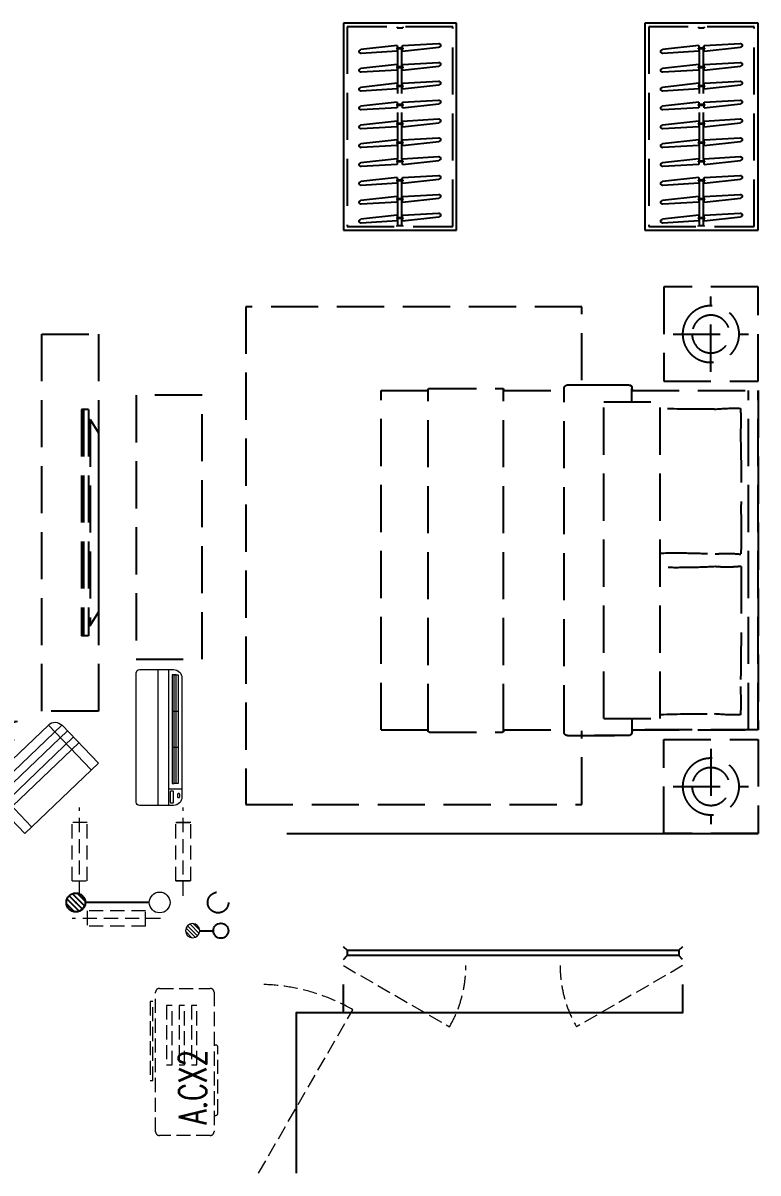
# Model space of a CAD drawing. Extents: x 2803505 to 5851001, y -1372902 to 24339.
# Drawn here: x 3470662 to 3474562, y -737923 to -731823 of the extents above; entities that cross this region are included whole.
import ezdxf

# ---------------------------------------------------------------- set-up
doc = ezdxf.new("R2010")
doc.units = 0
doc.header["$LTSCALE"] = 1000
doc.header["$MEASUREMENT"] = 0
for name, pattern in [('A户型$0$DASH', [0.35, 0.25, -0.1]), ('DASH', [0.35, 0.25, -0.1]), ('HIDDEN', [0.375, 0.25, -0.125])]:
    doc.linetypes.add(name, pattern=pattern)
doc.layers.get('0').update_dxf_attribs({"linetype": 'CONTINUOUS'})
for name, color, linetype in [('!!电气', 1, 'CONTINUOUS'), ('3-栏杆1', 252, 'CONTINUOUS'), ('3.5方案汇报，与郭总、侯月琴确定户型_t8$0$2020.03.04 -1安徽标准化洋房户型(UA）_t8_t8$0$看线', 154, 'CONTINUOUS'), ('5fur', 175, 'CONTINUOUS'), ('LVTRY', 252, 'CONTINUOUS'), ('VPIPE-凝结', 150, 'CONTINUOUS'), ('VPIPE-雨水', 4, 'DASH'), ('看线', 185, 'CONTINUOUS')]:
    doc.layers.add(name, color=color, linetype=linetype)
for name, color, linetype, lineweight in [('EQUIP_地漏', 7, 'CONTINUOUS', 18), ('VPIPE-废水', 31, 'TG_F', 18), ('WINDOW', 146, 'CONTINUOUS', 20), ('平面-空调室内机', 176, 'CONTINUOUS', 9), ('平面-空调预留孔', 252, 'CONTINUOUS', 15)]:
    doc.layers.add(name, color=color, linetype=linetype, lineweight=lineweight)
doc.styles.add('_TCH_DIM', font='SIMPLEX', dxfattribs={"bigfont": 'GBCBIG'})
doc.styles.add('TG_LINETYPE', font='SIMPLEX', dxfattribs={"width": 0.8, "height": 3, "bigfont": 'HZTXT'})
doc.linetypes.add('TG_F', pattern='A,2,-0.3,["F",TG_LINETYPE,S=0.1,R=0,X=-0.23,Y=-0.15],0', length=2.3)

# ---------------------------------------------------------------- blocks, each defined once
blk = doc.blocks.new('dongkong')
at = {"layer": '平面-空调预留孔', "color": 8, "linetype": 'HIDDEN', "ltscale": 0.3}
for p, q in [((-603796, 210899.9), (-603796, 210431.5)), ((-603836, 210821), (-603836, 210510.8)), ((-603836, 210821), (-603756, 210821)), ((-603756, 210821), (-603756, 210510.8))]:
    blk.add_line(p, q, dxfattribs=at)
blk.add_lwpolyline([(-603756, 210510.8), (-603836, 210510.8)], dxfattribs=at)
blk = doc.blocks.new('A$C001338C2')
at = {"color": 8}
for p, q in [((0, 248.6), (0, 22)), ((845, 303.6), (55, 303.6)), ((109.1, 214.8), (109.1, 303.6)), ((900, 22), (900, 248.6)), ((22, 0), (878, 0))]:
    blk.add_line(p, q, dxfattribs=at)
at = {"color": 8, "lineweight": 5}
for p, q in [((864.6, 278.7), (144.5, 278.7)), ((144.5, 278.7), (144.5, 265.8)), ((387, 278.7), (144.5, 278.7)), ((144.5, 278.7), (144.5, 252.9)), ((144.5, 265.8), (864.6, 265.8)), ((144.5, 239.9), (144.5, 252.9)), ((144.5, 252.9), (864.6, 252.9)), ((864.6, 239.9), (144.5, 239.9)), ((387, 239.9), (387, 278.7)), ((622, 239.9), (387, 239.9)), ((864.6, 278.7), (622, 278.7)), ((622, 278.7), (622, 239.9)), ((864.6, 252.9), (864.6, 278.7)), ((864.6, 265.8), (864.6, 239.9)), ((900, 214.8), (0, 214.8)), ((900, 143.2), (0, 143.2))]:
    blk.add_line(p, q, dxfattribs=at)
at = {"color": 8}
for points in [[(89.2, 226.4), (22.2, 226.4, -0.414214), (16.7, 231.9), (16.7, 243.1, -0.414214), (22.2, 248.6), (89.2, 248.6, -0.414214), (94.7, 243.1), (94.7, 231.9, -0.414214)], [(73.1, 275), (56.8, 275, -0.414214), (51.3, 280.5), (51.3, 283.4, -0.414214), (56.8, 288.9), (73.1, 288.9, -0.414214), (78.6, 283.4), (78.6, 280.5, -0.414214)]]:
    blk.add_lwpolyline(points, format="xyb", close=True, dxfattribs=at)
for centre, radius, start, end in [((55, 248.6), 55, 90, 180), ((845, 248.6), 55, 360, 90), ((22, 22), 22, 180, 270), ((878, 22), 22, 270, 360)]:
    blk.add_arc(centre, radius, start, end, dxfattribs=at)
blk = doc.blocks.new('$lvtry$00000171')
for p, q in [((-74.2, 10.6), (-10.6, 74.2)), ((-69.8, -27.4), (27.4, 69.8)), ((-53, -53), (53, 53)), ((-27.4, -69.8), (69.8, 27.4)), ((10.6, -74.2), (74.2, -10.6))]:
    blk.add_line(p, q)
blk.add_circle((0, 0), 75)
blk.add_point((0, 0))
blk = doc.blocks.new('$TwtSys$00000141')
at = {"color": 252}
for p, q in [((-47.1, 3.8), (-5, 45.9)), ((-47.1, 3.8), (-5, 45.9)), ((-43.6, -17.5), (17.5, 43.6)), ((-43.6, -17.5), (17.5, 43.6)), ((-33.2, -33.2), (33.2, 33.2)), ((-33.2, -33.2), (33.2, 33.2)), ((-16.2, -43.5), (43.8, 16.4)), ((-16.2, -43.5), (43.8, 16.4)), ((5.7, -46.1), (46.1, -5.7)), ((5.7, -46.1), (46.1, -5.7))]:
    blk.add_line(p, q, dxfattribs=at)
blk.add_circle((0, 0), 47, dxfattribs=at)
blk.add_circle((0, 0), 47, dxfattribs=at)
blk = doc.blocks.new('fergve')
at = {"layer": '平面-空调预留孔', "color": 8, "linetype": 'DASH', "ltscale": 0.3}
for p, q in [((119062.7, 54987.6), (119062.7, 54977.6)), ((119072.7, 54967.6), (119425.6, 54967.6)), ((119435.6, 54977.6), (119435.6, 54987.6))]:
    blk.add_line(p, q, dxfattribs=at)
blk.add_lwpolyline([(119715.9, 54987.6), (118975.9, 54987.6, -0.414214), (118955.9, 55007.6), (118955.9, 55277.6, -0.414214), (118975.9, 55297.6), (119715.9, 55297.6, -0.414214), (119735.9, 55277.6), (119735.9, 55007.6, -0.414214)], format="xyb", close=True, dxfattribs=at)
for points in [[(119666.7, 55326.8), (119246.8, 55326.8), (119246.8, 55311.6), (119666.7, 55311.6)], [(119645.5, 55239.2), (119330, 55239.2), (119330, 55210.2), (119645.5, 55210.2)], [(119645.5, 55173.4), (119330, 55173.4), (119330, 55144.4), (119645.5, 55144.4)], [(119645.5, 55107.6), (119330, 55107.6), (119330, 55078.6), (119645.5, 55078.6)]]:
    blk.add_lwpolyline(points, close=True, dxfattribs=at)
for centre, start, end in [((119072.7, 54977.6), 180, 270), ((119425.6, 54977.6), 270, 0)]:
    blk.add_arc(centre, 10, start, end, dxfattribs=at)
at = {"layer": '平面-空调预留孔', "color": 8, "linetype": 'DASH', "ltscale": 0.3, "style": '_TCH_DIM', "width": 0.705882}
blk.add_text('A.CX2', height=146.88, dxfattribs=at).set_placement((119015.3, 55027.3))
blk = doc.blocks.new('dasdasf1sa2f31as32f')
at = {"color": 8}
for p, q in [((-116, 585.6), (43.3, 640.5)), ((82.7, 476.6), (43.3, 640.5)), ((-22.8, 585.5), (-116, 585.6)), ((-22.8, 585.5), (-73.4, 493.2)), ((32.4, 555.1), (-18.1, 462.9)), ((82.7, 476.6), (32.4, 555.1)), ((-473.5, 259.7), (-339.5, 504)), ((-269.8, 524.3), (-427.7, 236.5)), ((134.6, 245.5), (-338.8, 505.1)), ((-269.8, 524.3), (113.7, 314)), ((-31.3, 504.4), (-73.4, 493.2)), ((-18.1, 462.9), (-31.3, 504.4)), ((92.6, 168.8), (-380.9, 428.5)), ((114.7, 208.4), (-359.1, 468.2)), ((72.3, 131.9), (-401.1, 391.6)), ((113.7, 314), (-44.2, 26.2)), ((0, 0), (-473.5, 259.7)), ((134, 244.4), (0, 0))]:
    blk.add_line(p, q, dxfattribs=at)
for centre, start, end in [((-294.5, 479.4), 61.25933, 151.25933), ((89, 269), 331.25933, 61.25933)]:
    blk.add_arc(centre, 51.3, start, end, dxfattribs=at)
blk = doc.blocks.new('GDGDRGDGDRGDR')
at = {"layer": '平面-空调室内机', "ltscale": 0.3, "xscale": -1}
for p, rotation in [((1070712.6, 653502.9), 180), ((256445.9, 1046278.1), 270)]:
    blk.add_blockref('dongkong', p, dxfattribs=dict(at, rotation=rotation))
at = {"layer": '平面-空调预留孔', "xscale": -1, "rotation": 15.00000000331026}
blk.add_blockref('dasdasf1sa2f31as32f', (466626.3, 442932.1), dxfattribs=at)
at = {"layer": '平面-空调预留孔', "rotation": 90}
blk.add_blockref('fergve', (522617.7, 322375.3), dxfattribs=at)
blk = doc.blocks.new('FGDGDGRDGRRD')
at = {"color": 252}
for p, q in [((419434.8, 366658.6), (419434.8, 367758.3)), ((419434.8, 367758.3), (420034.8, 367758.3)), ((419434.8, 366658.6), (419434.8, 367758.3)), ((419434.8, 367758.3), (420034.8, 367758.3)), ((420034.8, 367758.3), (420034.8, 366658.6)), ((420034.8, 367758.3), (420034.8, 366658.6)), ((421034.8, 366658.6), (421034.8, 367758.3)), ((421034.8, 367758.3), (421634.8, 367758.3)), ((421034.8, 366658.6), (421034.8, 367758.3)), ((421034.8, 367758.3), (421634.8, 367758.3)), ((421634.8, 367758.3), (421634.8, 366658.6)), ((421634.8, 367758.3), (421634.8, 366658.6)), ((420034.8, 366658.6), (419434.8, 366658.6)), ((420034.8, 366658.6), (419434.8, 366658.6)), ((420034.8, 366658.6), (420034.8, 366658.6)), ((420034.8, 366658.6), (420034.8, 366658.6)), ((421634.8, 366658.6), (421034.8, 366658.6)), ((421634.8, 366658.6), (421034.8, 366658.6)), ((421634.8, 366658.6), (421634.8, 366658.6)), ((421634.8, 366658.6), (421634.8, 366658.6))]:
    blk.add_line(p, q, dxfattribs=at)
at = {"layer": '5fur', "color": 252, "linetype": 'A户型$0$DASH'}
for p, q in [((419434.8, 366658.6), (419434.8, 367758.3)), ((419434.8, 367758.3), (420034.8, 367758.3)), ((419434.8, 366658.6), (419434.8, 367758.3)), ((419434.8, 367758.3), (420034.8, 367758.3)), ((419454.8, 366678.6), (419454.8, 367738.3)), ((419454.8, 367738.3), (420014.8, 367738.3)), ((419454.8, 366678.6), (419454.8, 367738.3)), ((419454.8, 367738.3), (420014.8, 367738.3)), ((419719.6, 367738.3), (419719.6, 367733.3)), ((419719.6, 367738.3), (419719.6, 367733.3)), ((419750.1, 367733.3), (419719.6, 367733.3)), ((419750.1, 367733.3), (419719.6, 367733.3)), ((419724.6, 366683.6), (419724.6, 367733.3)), ((419724.6, 366683.6), (419724.6, 367733.3)), ((419745.1, 366683.6), (419745.1, 367733.3)), ((419745.1, 366683.6), (419745.1, 367733.3)), ((419750.1, 367738.3), (419750.1, 367733.3)), ((419750.1, 367738.3), (419750.1, 367733.3)), ((420014.8, 367738.3), (420014.8, 366678.6)), ((420014.8, 367738.3), (420014.8, 366678.6)), ((420034.8, 367758.3), (420034.8, 366658.6)), ((420034.8, 367758.3), (420034.8, 366658.6)), ((421034.8, 366658.6), (421034.8, 367758.3)), ((421034.8, 367758.3), (421634.8, 367758.3)), ((421034.8, 366658.6), (421034.8, 367758.3)), ((421034.8, 367758.3), (421634.8, 367758.3)), ((421054.8, 366678.6), (421054.8, 367738.3)), ((421054.8, 367738.3), (421614.8, 367738.3)), ((421054.8, 366678.6), (421054.8, 367738.3)), ((421054.8, 367738.3), (421614.8, 367738.3)), ((421319.6, 367738.3), (421319.6, 367733.3)), ((421319.6, 367738.3), (421319.6, 367733.3)), ((421350.1, 367733.3), (421319.6, 367733.3)), ((421350.1, 367733.3), (421319.6, 367733.3)), ((421324.6, 366683.6), (421324.6, 367733.3)), ((421324.6, 366683.6), (421324.6, 367733.3)), ((421345.1, 366683.6), (421345.1, 367733.3)), ((421345.1, 366683.6), (421345.1, 367733.3)), ((421350.1, 367738.3), (421350.1, 367733.3)), ((421350.1, 367738.3), (421350.1, 367733.3)), ((421614.8, 367738.3), (421614.8, 366678.6)), ((421614.8, 367738.3), (421614.8, 366678.6)), ((421634.8, 367758.3), (421634.8, 366658.6)), ((421634.8, 367758.3), (421634.8, 366658.6)), ((419720.5, 367638.3), (419529.4, 367649.5)), ((419720.5, 367638.3), (419529.4, 367649.5)), ((421320.5, 367638.3), (421129.4, 367649.5)), ((421320.5, 367638.3), (421129.4, 367649.5)), ((419720.5, 367608.3), (419527.8, 367629.6)), ((419720.5, 367608.3), (419527.8, 367629.6)), ((419717.5, 367621.3), (419717.5, 367625.3)), ((419717.5, 367625.3), (419752.1, 367625.3)), ((419717.5, 367621.3), (419717.5, 367625.3)), ((419717.5, 367625.3), (419752.1, 367625.3)), ((419717.5, 367621.3), (419752.1, 367621.3)), ((419717.5, 367621.3), (419752.1, 367621.3)), ((419720.5, 367625.3), (419720.5, 367638.3)), ((419720.5, 367625.3), (419720.5, 367638.3)), ((419720.5, 367608.3), (419720.5, 367621.3)), ((419720.5, 367608.3), (419720.5, 367621.3)), ((419749.1, 367638.3), (419749.1, 367625.3)), ((419749.1, 367638.3), (419941.8, 367617)), ((419749.1, 367638.3), (419749.1, 367625.3)), ((419749.1, 367638.3), (419941.8, 367617)), ((419749.1, 367621.3), (419749.1, 367608.3)), ((419749.1, 367621.3), (419749.1, 367608.3)), ((419749.1, 367608.3), (419940.3, 367597.1)), ((419749.1, 367608.3), (419940.3, 367597.1)), ((419752.1, 367625.3), (419752.1, 367621.3)), ((419752.1, 367625.3), (419752.1, 367621.3)), ((421320.5, 367608.3), (421127.8, 367629.6)), ((421320.5, 367608.3), (421127.8, 367629.6)), ((421317.5, 367621.3), (421317.5, 367625.3)), ((421317.5, 367625.3), (421352.1, 367625.3)), ((421317.5, 367621.3), (421317.5, 367625.3)), ((421317.5, 367625.3), (421352.1, 367625.3)), ((421317.5, 367621.3), (421352.1, 367621.3)), ((421317.5, 367621.3), (421352.1, 367621.3)), ((421320.5, 367625.3), (421320.5, 367638.3)), ((421320.5, 367625.3), (421320.5, 367638.3)), ((421320.5, 367608.3), (421320.5, 367621.3)), ((421320.5, 367608.3), (421320.5, 367621.3)), ((421349.1, 367638.3), (421349.1, 367625.3)), ((421349.1, 367638.3), (421541.8, 367617)), ((421349.1, 367638.3), (421349.1, 367625.3)), ((421349.1, 367638.3), (421541.8, 367617)), ((421349.1, 367621.3), (421349.1, 367608.3)), ((421349.1, 367621.3), (421349.1, 367608.3)), ((421349.1, 367608.3), (421540.3, 367597.1)), ((421349.1, 367608.3), (421540.3, 367597.1)), ((421352.1, 367625.3), (421352.1, 367621.3)), ((421352.1, 367625.3), (421352.1, 367621.3)), ((419720.5, 367508.3), (419527.8, 367529.6)), ((419720.5, 367508.3), (419527.8, 367529.6)), ((419720.5, 367538.3), (419529.4, 367549.5)), ((419720.5, 367538.3), (419529.4, 367549.5)), ((419717.5, 367521.3), (419717.5, 367525.3)), ((419717.5, 367525.3), (419752.1, 367525.3)), ((419717.5, 367521.3), (419717.5, 367525.3)), ((419717.5, 367525.3), (419752.1, 367525.3)), ((419720.5, 367525.3), (419720.5, 367538.3)), ((419720.5, 367525.3), (419720.5, 367538.3)), ((419749.1, 367538.3), (419749.1, 367525.3)), ((419749.1, 367538.3), (419941.8, 367517)), ((419749.1, 367538.3), (419749.1, 367525.3)), ((419749.1, 367538.3), (419941.8, 367517)), ((419752.1, 367525.3), (419752.1, 367521.3)), ((419752.1, 367525.3), (419752.1, 367521.3)), ((421320.5, 367508.3), (421127.8, 367529.6)), ((421320.5, 367508.3), (421127.8, 367529.6)), ((421320.5, 367538.3), (421129.4, 367549.5)), ((421320.5, 367538.3), (421129.4, 367549.5)), ((421317.5, 367521.3), (421317.5, 367525.3)), ((421317.5, 367525.3), (421352.1, 367525.3)), ((421317.5, 367521.3), (421317.5, 367525.3)), ((421317.5, 367525.3), (421352.1, 367525.3)), ((421320.5, 367525.3), (421320.5, 367538.3)), ((421320.5, 367525.3), (421320.5, 367538.3)), ((421349.1, 367538.3), (421349.1, 367525.3)), ((421349.1, 367538.3), (421541.8, 367517)), ((421349.1, 367538.3), (421349.1, 367525.3)), ((421349.1, 367538.3), (421541.8, 367517)), ((421352.1, 367525.3), (421352.1, 367521.3)), ((421352.1, 367525.3), (421352.1, 367521.3)), ((419717.5, 367521.3), (419752.1, 367521.3)), ((419717.5, 367521.3), (419752.1, 367521.3)), ((419720.5, 367508.3), (419720.5, 367521.3)), ((419720.5, 367508.3), (419720.5, 367521.3)), ((419749.1, 367521.3), (419749.1, 367508.3)), ((419749.1, 367521.3), (419749.1, 367508.3)), ((419749.1, 367508.3), (419940.3, 367497.1)), ((419749.1, 367508.3), (419940.3, 367497.1)), ((421317.5, 367521.3), (421352.1, 367521.3)), ((421317.5, 367521.3), (421352.1, 367521.3)), ((421320.5, 367508.3), (421320.5, 367521.3)), ((421320.5, 367508.3), (421320.5, 367521.3)), ((421349.1, 367521.3), (421349.1, 367508.3)), ((421349.1, 367521.3), (421349.1, 367508.3)), ((421349.1, 367508.3), (421540.3, 367497.1)), ((421349.1, 367508.3), (421540.3, 367497.1)), ((419720.5, 367408.3), (419527.8, 367429.6)), ((419720.5, 367408.3), (419527.8, 367429.6)), ((419720.5, 367438.3), (419529.4, 367449.5)), ((419720.5, 367438.3), (419529.4, 367449.5)), ((419717.5, 367421.3), (419717.5, 367425.3)), ((419717.5, 367425.3), (419752.1, 367425.3)), ((419717.5, 367421.3), (419717.5, 367425.3)), ((419717.5, 367425.3), (419752.1, 367425.3)), ((419717.5, 367421.3), (419752.1, 367421.3)), ((419717.5, 367421.3), (419752.1, 367421.3)), ((419720.5, 367425.3), (419720.5, 367438.3)), ((419720.5, 367425.3), (419720.5, 367438.3)), ((419720.5, 367408.3), (419720.5, 367421.3)), ((419720.5, 367408.3), (419720.5, 367421.3)), ((419749.1, 367438.3), (419749.1, 367425.3)), ((419749.1, 367438.3), (419941.8, 367417)), ((419749.1, 367438.3), (419749.1, 367425.3)), ((419749.1, 367438.3), (419941.8, 367417)), ((419749.1, 367421.3), (419749.1, 367408.3)), ((419749.1, 367421.3), (419749.1, 367408.3)), ((419749.1, 367408.3), (419940.3, 367397.1)), ((419749.1, 367408.3), (419940.3, 367397.1)), ((419752.1, 367425.3), (419752.1, 367421.3)), ((419752.1, 367425.3), (419752.1, 367421.3)), ((421320.5, 367408.3), (421127.8, 367429.6)), ((421320.5, 367408.3), (421127.8, 367429.6)), ((421320.5, 367438.3), (421129.4, 367449.5)), ((421320.5, 367438.3), (421129.4, 367449.5)), ((421317.5, 367421.3), (421317.5, 367425.3)), ((421317.5, 367425.3), (421352.1, 367425.3)), ((421317.5, 367421.3), (421317.5, 367425.3)), ((421317.5, 367425.3), (421352.1, 367425.3)), ((421317.5, 367421.3), (421352.1, 367421.3)), ((421317.5, 367421.3), (421352.1, 367421.3)), ((421320.5, 367425.3), (421320.5, 367438.3)), ((421320.5, 367425.3), (421320.5, 367438.3)), ((421320.5, 367408.3), (421320.5, 367421.3)), ((421320.5, 367408.3), (421320.5, 367421.3)), ((421349.1, 367438.3), (421349.1, 367425.3)), ((421349.1, 367438.3), (421541.8, 367417)), ((421349.1, 367438.3), (421349.1, 367425.3)), ((421349.1, 367438.3), (421541.8, 367417)), ((421349.1, 367421.3), (421349.1, 367408.3)), ((421349.1, 367421.3), (421349.1, 367408.3)), ((421349.1, 367408.3), (421540.3, 367397.1)), ((421349.1, 367408.3), (421540.3, 367397.1)), ((421352.1, 367425.3), (421352.1, 367421.3)), ((421352.1, 367425.3), (421352.1, 367421.3)), ((419720.5, 367338.3), (419529.4, 367349.5)), ((419720.5, 367338.3), (419529.4, 367349.5)), ((421320.5, 367338.3), (421129.4, 367349.5)), ((421320.5, 367338.3), (421129.4, 367349.5)), ((419720.5, 367308.3), (419527.8, 367329.6)), ((419720.5, 367308.3), (419527.8, 367329.6)), ((419717.5, 367321.3), (419717.5, 367325.3)), ((419717.5, 367325.3), (419752.1, 367325.3)), ((419717.5, 367321.3), (419717.5, 367325.3)), ((419717.5, 367325.3), (419752.1, 367325.3)), ((419717.5, 367321.3), (419752.1, 367321.3)), ((419717.5, 367321.3), (419752.1, 367321.3)), ((419720.5, 367325.3), (419720.5, 367338.3)), ((419720.5, 367325.3), (419720.5, 367338.3)), ((419720.5, 367308.3), (419720.5, 367321.3)), ((419720.5, 367308.3), (419720.5, 367321.3)), ((419749.1, 367338.3), (419749.1, 367325.3)), ((419749.1, 367338.3), (419941.8, 367317)), ((419749.1, 367338.3), (419749.1, 367325.3)), ((419749.1, 367338.3), (419941.8, 367317)), ((419749.1, 367321.3), (419749.1, 367308.3)), ((419749.1, 367321.3), (419749.1, 367308.3)), ((419749.1, 367308.3), (419940.3, 367297.1)), ((419749.1, 367308.3), (419940.3, 367297.1)), ((419752.1, 367325.3), (419752.1, 367321.3)), ((419752.1, 367325.3), (419752.1, 367321.3)), ((421320.5, 367308.3), (421127.8, 367329.6)), ((421320.5, 367308.3), (421127.8, 367329.6)), ((421317.5, 367321.3), (421317.5, 367325.3)), ((421317.5, 367325.3), (421352.1, 367325.3)), ((421317.5, 367321.3), (421317.5, 367325.3)), ((421317.5, 367325.3), (421352.1, 367325.3)), ((421317.5, 367321.3), (421352.1, 367321.3)), ((421317.5, 367321.3), (421352.1, 367321.3)), ((421320.5, 367325.3), (421320.5, 367338.3)), ((421320.5, 367325.3), (421320.5, 367338.3)), ((421320.5, 367308.3), (421320.5, 367321.3)), ((421320.5, 367308.3), (421320.5, 367321.3)), ((421349.1, 367338.3), (421349.1, 367325.3)), ((421349.1, 367338.3), (421541.8, 367317)), ((421349.1, 367338.3), (421349.1, 367325.3)), ((421349.1, 367338.3), (421541.8, 367317)), ((421349.1, 367321.3), (421349.1, 367308.3)), ((421349.1, 367321.3), (421349.1, 367308.3)), ((421349.1, 367308.3), (421540.3, 367297.1)), ((421349.1, 367308.3), (421540.3, 367297.1)), ((421352.1, 367325.3), (421352.1, 367321.3)), ((421352.1, 367325.3), (421352.1, 367321.3)), ((419720.5, 367208.3), (419527.8, 367229.6)), ((419720.5, 367208.3), (419527.8, 367229.6)), ((419720.5, 367238.3), (419529.4, 367249.5)), ((419720.5, 367238.3), (419529.4, 367249.5)), ((419717.5, 367221.3), (419717.5, 367225.3)), ((419717.5, 367225.3), (419752.1, 367225.3)), ((419717.5, 367221.3), (419717.5, 367225.3)), ((419717.5, 367225.3), (419752.1, 367225.3)), ((419717.5, 367221.3), (419752.1, 367221.3)), ((419717.5, 367221.3), (419752.1, 367221.3)), ((419720.5, 367225.3), (419720.5, 367238.3)), ((419720.5, 367225.3), (419720.5, 367238.3)), ((419720.5, 367208.3), (419720.5, 367221.3)), ((419720.5, 367208.3), (419720.5, 367221.3)), ((419749.1, 367238.3), (419749.1, 367225.3)), ((419749.1, 367238.3), (419941.8, 367217)), ((419749.1, 367238.3), (419749.1, 367225.3)), ((419749.1, 367238.3), (419941.8, 367217)), ((419749.1, 367221.3), (419749.1, 367208.3)), ((419749.1, 367221.3), (419749.1, 367208.3)), ((419752.1, 367225.3), (419752.1, 367221.3)), ((419752.1, 367225.3), (419752.1, 367221.3)), ((421320.5, 367208.3), (421127.8, 367229.6)), ((421320.5, 367208.3), (421127.8, 367229.6)), ((421320.5, 367238.3), (421129.4, 367249.5)), ((421320.5, 367238.3), (421129.4, 367249.5)), ((421317.5, 367221.3), (421317.5, 367225.3)), ((421317.5, 367225.3), (421352.1, 367225.3)), ((421317.5, 367221.3), (421317.5, 367225.3)), ((421317.5, 367225.3), (421352.1, 367225.3)), ((421317.5, 367221.3), (421352.1, 367221.3)), ((421317.5, 367221.3), (421352.1, 367221.3)), ((421320.5, 367225.3), (421320.5, 367238.3)), ((421320.5, 367225.3), (421320.5, 367238.3)), ((421320.5, 367208.3), (421320.5, 367221.3)), ((421320.5, 367208.3), (421320.5, 367221.3)), ((421349.1, 367238.3), (421349.1, 367225.3)), ((421349.1, 367238.3), (421541.8, 367217)), ((421349.1, 367238.3), (421349.1, 367225.3)), ((421349.1, 367238.3), (421541.8, 367217)), ((421349.1, 367221.3), (421349.1, 367208.3)), ((421349.1, 367221.3), (421349.1, 367208.3)), ((421352.1, 367225.3), (421352.1, 367221.3)), ((421352.1, 367225.3), (421352.1, 367221.3)), ((419749.1, 367208.3), (419940.3, 367197.1)), ((419749.1, 367208.3), (419940.3, 367197.1)), ((421349.1, 367208.3), (421540.3, 367197.1)), ((421349.1, 367208.3), (421540.3, 367197.1)), ((419720.5, 367108.3), (419527.8, 367129.6)), ((419720.5, 367108.3), (419527.8, 367129.6)), ((419720.5, 367138.3), (419529.4, 367149.5)), ((419720.5, 367138.3), (419529.4, 367149.5)), ((419717.5, 367121.3), (419717.5, 367125.3)), ((419717.5, 367125.3), (419752.1, 367125.3)), ((419717.5, 367121.3), (419717.5, 367125.3)), ((419717.5, 367125.3), (419752.1, 367125.3)), ((419717.5, 367121.3), (419752.1, 367121.3)), ((419717.5, 367121.3), (419752.1, 367121.3)), ((419720.5, 367125.3), (419720.5, 367138.3)), ((419720.5, 367125.3), (419720.5, 367138.3)), ((419720.5, 367108.3), (419720.5, 367121.3)), ((419720.5, 367108.3), (419720.5, 367121.3)), ((419749.1, 367138.3), (419749.1, 367125.3)), ((419749.1, 367138.3), (419941.8, 367117)), ((419749.1, 367138.3), (419749.1, 367125.3)), ((419749.1, 367138.3), (419941.8, 367117)), ((419749.1, 367121.3), (419749.1, 367108.3)), ((419749.1, 367121.3), (419749.1, 367108.3)), ((419749.1, 367108.3), (419940.3, 367097.1)), ((419749.1, 367108.3), (419940.3, 367097.1)), ((419752.1, 367125.3), (419752.1, 367121.3)), ((419752.1, 367125.3), (419752.1, 367121.3)), ((421320.5, 367108.3), (421127.8, 367129.6)), ((421320.5, 367108.3), (421127.8, 367129.6)), ((421320.5, 367138.3), (421129.4, 367149.5)), ((421320.5, 367138.3), (421129.4, 367149.5)), ((421317.5, 367121.3), (421317.5, 367125.3)), ((421317.5, 367125.3), (421352.1, 367125.3)), ((421317.5, 367121.3), (421317.5, 367125.3)), ((421317.5, 367125.3), (421352.1, 367125.3)), ((421317.5, 367121.3), (421352.1, 367121.3)), ((421317.5, 367121.3), (421352.1, 367121.3)), ((421320.5, 367125.3), (421320.5, 367138.3)), ((421320.5, 367125.3), (421320.5, 367138.3)), ((421320.5, 367108.3), (421320.5, 367121.3)), ((421320.5, 367108.3), (421320.5, 367121.3)), ((421349.1, 367138.3), (421349.1, 367125.3)), ((421349.1, 367138.3), (421541.8, 367117)), ((421349.1, 367138.3), (421349.1, 367125.3)), ((421349.1, 367138.3), (421541.8, 367117)), ((421349.1, 367121.3), (421349.1, 367108.3)), ((421349.1, 367121.3), (421349.1, 367108.3)), ((421349.1, 367108.3), (421540.3, 367097.1)), ((421349.1, 367108.3), (421540.3, 367097.1)), ((421352.1, 367125.3), (421352.1, 367121.3)), ((421352.1, 367125.3), (421352.1, 367121.3)), ((419720.5, 367038.3), (419529.4, 367049.5)), ((419720.5, 367038.3), (419529.4, 367049.5)), ((419720.5, 367025.3), (419720.5, 367038.3)), ((419720.5, 367025.3), (419720.5, 367038.3)), ((419749.1, 367038.3), (419749.1, 367025.3)), ((419749.1, 367038.3), (419941.8, 367017)), ((419749.1, 367038.3), (419749.1, 367025.3)), ((419749.1, 367038.3), (419941.8, 367017)), ((421320.5, 367038.3), (421129.4, 367049.5)), ((421320.5, 367038.3), (421129.4, 367049.5)), ((421320.5, 367025.3), (421320.5, 367038.3)), ((421320.5, 367025.3), (421320.5, 367038.3)), ((421349.1, 367038.3), (421349.1, 367025.3)), ((421349.1, 367038.3), (421541.8, 367017)), ((421349.1, 367038.3), (421349.1, 367025.3)), ((421349.1, 367038.3), (421541.8, 367017)), ((419720.5, 367008.3), (419527.8, 367029.6)), ((419720.5, 367008.3), (419527.8, 367029.6)), ((419717.5, 367021.3), (419717.5, 367025.3)), ((419717.5, 367025.3), (419752.1, 367025.3)), ((419717.5, 367021.3), (419717.5, 367025.3)), ((419717.5, 367025.3), (419752.1, 367025.3)), ((419717.5, 367021.3), (419752.1, 367021.3)), ((419717.5, 367021.3), (419752.1, 367021.3)), ((419720.5, 367008.3), (419720.5, 367021.3)), ((419720.5, 367008.3), (419720.5, 367021.3)), ((419749.1, 367021.3), (419749.1, 367008.3)), ((419749.1, 367021.3), (419749.1, 367008.3)), ((419749.1, 367008.3), (419940.3, 366997.1)), ((419749.1, 367008.3), (419940.3, 366997.1)), ((419752.1, 367025.3), (419752.1, 367021.3)), ((419752.1, 367025.3), (419752.1, 367021.3)), ((421320.5, 367008.3), (421127.8, 367029.6)), ((421320.5, 367008.3), (421127.8, 367029.6)), ((421317.5, 367021.3), (421317.5, 367025.3)), ((421317.5, 367025.3), (421352.1, 367025.3)), ((421317.5, 367021.3), (421317.5, 367025.3)), ((421317.5, 367025.3), (421352.1, 367025.3)), ((421317.5, 367021.3), (421352.1, 367021.3)), ((421317.5, 367021.3), (421352.1, 367021.3)), ((421320.5, 367008.3), (421320.5, 367021.3)), ((421320.5, 367008.3), (421320.5, 367021.3)), ((421349.1, 367021.3), (421349.1, 367008.3)), ((421349.1, 367021.3), (421349.1, 367008.3)), ((421349.1, 367008.3), (421540.3, 366997.1)), ((421349.1, 367008.3), (421540.3, 366997.1)), ((421352.1, 367025.3), (421352.1, 367021.3)), ((421352.1, 367025.3), (421352.1, 367021.3)), ((419720.5, 366908.3), (419527.8, 366929.6)), ((419720.5, 366908.3), (419527.8, 366929.6)), ((419720.5, 366938.3), (419529.4, 366949.5)), ((419720.5, 366938.3), (419529.4, 366949.5)), ((419717.5, 366921.3), (419717.5, 366925.3)), ((419717.5, 366925.3), (419752.1, 366925.3)), ((419717.5, 366921.3), (419717.5, 366925.3)), ((419717.5, 366925.3), (419752.1, 366925.3)), ((419717.5, 366921.3), (419752.1, 366921.3)), ((419717.5, 366921.3), (419752.1, 366921.3)), ((419720.5, 366925.3), (419720.5, 366938.3)), ((419720.5, 366925.3), (419720.5, 366938.3)), ((419720.5, 366908.3), (419720.5, 366921.3)), ((419720.5, 366908.3), (419720.5, 366921.3)), ((419749.1, 366938.3), (419749.1, 366925.3)), ((419749.1, 366938.3), (419941.8, 366917)), ((419749.1, 366938.3), (419749.1, 366925.3)), ((419749.1, 366938.3), (419941.8, 366917)), ((419749.1, 366921.3), (419749.1, 366908.3)), ((419749.1, 366921.3), (419749.1, 366908.3)), ((419752.1, 366925.3), (419752.1, 366921.3)), ((419752.1, 366925.3), (419752.1, 366921.3)), ((421320.5, 366908.3), (421127.8, 366929.6)), ((421320.5, 366908.3), (421127.8, 366929.6)), ((421320.5, 366938.3), (421129.4, 366949.5)), ((421320.5, 366938.3), (421129.4, 366949.5)), ((421317.5, 366921.3), (421317.5, 366925.3)), ((421317.5, 366925.3), (421352.1, 366925.3)), ((421317.5, 366921.3), (421317.5, 366925.3)), ((421317.5, 366925.3), (421352.1, 366925.3)), ((421317.5, 366921.3), (421352.1, 366921.3)), ((421317.5, 366921.3), (421352.1, 366921.3)), ((421320.5, 366925.3), (421320.5, 366938.3)), ((421320.5, 366925.3), (421320.5, 366938.3)), ((421320.5, 366908.3), (421320.5, 366921.3)), ((421320.5, 366908.3), (421320.5, 366921.3)), ((421349.1, 366938.3), (421349.1, 366925.3)), ((421349.1, 366938.3), (421541.8, 366917)), ((421349.1, 366938.3), (421349.1, 366925.3)), ((421349.1, 366938.3), (421541.8, 366917)), ((421349.1, 366921.3), (421349.1, 366908.3)), ((421349.1, 366921.3), (421349.1, 366908.3)), ((421352.1, 366925.3), (421352.1, 366921.3)), ((421352.1, 366925.3), (421352.1, 366921.3)), ((419749.1, 366908.3), (419940.3, 366897.1)), ((419749.1, 366908.3), (419940.3, 366897.1)), ((421349.1, 366908.3), (421540.3, 366897.1)), ((421349.1, 366908.3), (421540.3, 366897.1)), ((419720.5, 366808.3), (419527.8, 366829.6)), ((419720.5, 366808.3), (419527.8, 366829.6)), ((419720.5, 366838.3), (419529.4, 366849.5)), ((419720.5, 366838.3), (419529.4, 366849.5)), ((419717.5, 366821.3), (419717.5, 366825.3)), ((419717.5, 366825.3), (419752.1, 366825.3)), ((419717.5, 366821.3), (419717.5, 366825.3)), ((419717.5, 366825.3), (419752.1, 366825.3)), ((419717.5, 366821.3), (419752.1, 366821.3)), ((419717.5, 366821.3), (419752.1, 366821.3)), ((419720.5, 366825.3), (419720.5, 366838.3)), ((419720.5, 366825.3), (419720.5, 366838.3)), ((419720.5, 366808.3), (419720.5, 366821.3)), ((419720.5, 366808.3), (419720.5, 366821.3)), ((419749.1, 366838.3), (419749.1, 366825.3)), ((419749.1, 366838.3), (419941.8, 366817)), ((419749.1, 366838.3), (419749.1, 366825.3)), ((419749.1, 366838.3), (419941.8, 366817)), ((419749.1, 366821.3), (419749.1, 366808.3)), ((419749.1, 366821.3), (419749.1, 366808.3)), ((419749.1, 366808.3), (419940.3, 366797.1)), ((419749.1, 366808.3), (419940.3, 366797.1)), ((419752.1, 366825.3), (419752.1, 366821.3)), ((419752.1, 366825.3), (419752.1, 366821.3)), ((421320.5, 366808.3), (421127.8, 366829.6)), ((421320.5, 366808.3), (421127.8, 366829.6)), ((421320.5, 366838.3), (421129.4, 366849.5)), ((421320.5, 366838.3), (421129.4, 366849.5)), ((421317.5, 366821.3), (421317.5, 366825.3)), ((421317.5, 366825.3), (421352.1, 366825.3)), ((421317.5, 366821.3), (421317.5, 366825.3)), ((421317.5, 366825.3), (421352.1, 366825.3)), ((421317.5, 366821.3), (421352.1, 366821.3)), ((421317.5, 366821.3), (421352.1, 366821.3)), ((421320.5, 366825.3), (421320.5, 366838.3)), ((421320.5, 366825.3), (421320.5, 366838.3)), ((421320.5, 366808.3), (421320.5, 366821.3)), ((421320.5, 366808.3), (421320.5, 366821.3)), ((421349.1, 366838.3), (421349.1, 366825.3)), ((421349.1, 366838.3), (421541.8, 366817)), ((421349.1, 366838.3), (421349.1, 366825.3)), ((421349.1, 366838.3), (421541.8, 366817)), ((421349.1, 366821.3), (421349.1, 366808.3)), ((421349.1, 366821.3), (421349.1, 366808.3)), ((421349.1, 366808.3), (421540.3, 366797.1)), ((421349.1, 366808.3), (421540.3, 366797.1)), ((421352.1, 366825.3), (421352.1, 366821.3)), ((421352.1, 366825.3), (421352.1, 366821.3)), ((419720.5, 366738.3), (419529.4, 366749.5)), ((419720.5, 366738.3), (419529.4, 366749.5)), ((419720.5, 366725.3), (419720.5, 366738.3)), ((419720.5, 366725.3), (419720.5, 366738.3)), ((419749.1, 366738.3), (419749.1, 366725.3)), ((419749.1, 366738.3), (419941.8, 366717)), ((419749.1, 366738.3), (419749.1, 366725.3)), ((419749.1, 366738.3), (419941.8, 366717)), ((421320.5, 366738.3), (421129.4, 366749.5)), ((421320.5, 366738.3), (421129.4, 366749.5)), ((421320.5, 366725.3), (421320.5, 366738.3)), ((421320.5, 366725.3), (421320.5, 366738.3)), ((421349.1, 366738.3), (421349.1, 366725.3)), ((421349.1, 366738.3), (421541.8, 366717)), ((421349.1, 366738.3), (421349.1, 366725.3)), ((421349.1, 366738.3), (421541.8, 366717)), ((420014.8, 366678.6), (419454.8, 366678.6)), ((420014.8, 366678.6), (419454.8, 366678.6)), ((419720.5, 366708.3), (419527.8, 366729.6)), ((419720.5, 366708.3), (419527.8, 366729.6)), ((419717.5, 366721.3), (419717.5, 366725.3)), ((419717.5, 366725.3), (419752.1, 366725.3)), ((419717.5, 366721.3), (419717.5, 366725.3)), ((419717.5, 366725.3), (419752.1, 366725.3)), ((419717.5, 366721.3), (419752.1, 366721.3)), ((419717.5, 366721.3), (419752.1, 366721.3)), ((419719.6, 366678.6), (419719.6, 366683.6)), ((419719.6, 366678.6), (419719.6, 366683.6)), ((419750.1, 366683.6), (419719.6, 366683.6)), ((419750.1, 366683.6), (419719.6, 366683.6)), ((419720.5, 366708.3), (419720.5, 366721.3)), ((419720.5, 366708.3), (419720.5, 366721.3)), ((419749.1, 366721.3), (419749.1, 366708.3)), ((419749.1, 366721.3), (419749.1, 366708.3)), ((419749.1, 366708.3), (419940.3, 366697.1)), ((419749.1, 366708.3), (419940.3, 366697.1)), ((419750.1, 366678.6), (419750.1, 366683.6)), ((419750.1, 366678.6), (419750.1, 366683.6)), ((419752.1, 366725.3), (419752.1, 366721.3)), ((419752.1, 366725.3), (419752.1, 366721.3)), ((421614.8, 366678.6), (421054.8, 366678.6)), ((421614.8, 366678.6), (421054.8, 366678.6)), ((421320.5, 366708.3), (421127.8, 366729.6)), ((421320.5, 366708.3), (421127.8, 366729.6)), ((421317.5, 366721.3), (421317.5, 366725.3)), ((421317.5, 366725.3), (421352.1, 366725.3)), ((421317.5, 366721.3), (421317.5, 366725.3)), ((421317.5, 366725.3), (421352.1, 366725.3)), ((421317.5, 366721.3), (421352.1, 366721.3)), ((421317.5, 366721.3), (421352.1, 366721.3)), ((421319.6, 366678.6), (421319.6, 366683.6)), ((421319.6, 366678.6), (421319.6, 366683.6)), ((421350.1, 366683.6), (421319.6, 366683.6)), ((421350.1, 366683.6), (421319.6, 366683.6)), ((421320.5, 366708.3), (421320.5, 366721.3)), ((421320.5, 366708.3), (421320.5, 366721.3)), ((421349.1, 366721.3), (421349.1, 366708.3)), ((421349.1, 366721.3), (421349.1, 366708.3)), ((421349.1, 366708.3), (421540.3, 366697.1)), ((421349.1, 366708.3), (421540.3, 366697.1)), ((421350.1, 366678.6), (421350.1, 366683.6)), ((421350.1, 366678.6), (421350.1, 366683.6)), ((421352.1, 366725.3), (421352.1, 366721.3)), ((421352.1, 366725.3), (421352.1, 366721.3)), ((420034.8, 366658.6), (419434.8, 366658.6)), ((420034.8, 366658.6), (419434.8, 366658.6)), ((421634.8, 366658.6), (421034.8, 366658.6)), ((421634.8, 366658.6), (421034.8, 366658.6)), ((419434.8, 366358.3), (419934.8, 366358.3)), ((419434.8, 365858.3), (419434.8, 366358.3)), ((419434.8, 366358.3), (419934.8, 366358.3)), ((419434.8, 365858.3), (419434.8, 366358.3)), ((419684.8, 365908.3), (419684.8, 366308.3)), ((419684.8, 365908.3), (419684.8, 366308.3)), ((419934.8, 366358.3), (419934.8, 365858.3)), ((419934.8, 366358.3), (419934.8, 365858.3)), ((420368.9, 365863.3), (420368.9, 366253.6)), ((420368.9, 366253.6), (422152.9, 366253.6)), ((420368.9, 365863.3), (420368.9, 366253.6)), ((420368.9, 366253.6), (422152.9, 366253.6)), ((422152.9, 366253.6), (422152.9, 363613.5)), ((422152.9, 366253.6), (422152.9, 363613.5)), ((419884.8, 366108.3), (419484.8, 366108.3)), ((419884.8, 366108.3), (419484.8, 366108.3)), ((423234.8, 366108.3), (422934.8, 366108.3)), ((422934.8, 366108.3), (422934.8, 364108.3)), ((423234.8, 364108.3), (423234.8, 366108.3)), ((419934.8, 365858.3), (419434.8, 365858.3)), ((419934.8, 365858.3), (419434.8, 365858.3)), ((420104.6, 365825.9, 0), (420102.2, 365808.3, 0)), ((420104.6, 365825.9, 0), (420102.2, 365808.3, 0)), ((420103.7, 365748.3, 0), (420103.7, 365820.3, 0)), ((420103.7, 365748.3, 0), (420103.7, 365820.3, 0)), ((420106.6, 365832, 0), (420104.6, 365825.9, 0)), ((420106.6, 365832, 0), (420104.6, 365825.9, 0)), ((420113.2, 365836.9, 0), (420106.6, 365832, 0)), ((420113.2, 365836.9, 0), (420106.6, 365832, 0)), ((420121.7, 365838.3, 0), (420113.2, 365836.9, 0)), ((420121.7, 365838.3, 0), (420113.2, 365836.9, 0)), ((420302.6, 365838.3, 0), (420121.7, 365838.3, 0)), ((420445.7, 365838.3, 0), (420121.7, 365838.3, 0)), ((420302.6, 365838.3, 0), (420121.7, 365838.3, 0)), ((420445.7, 365838.3, 0), (420121.7, 365838.3, 0)), ((420463.7, 363996.3, 0), (420463.7, 365820.3, 0)), ((420463.7, 363996.3, 0), (420463.7, 365820.3, 0)), ((421178.8, 365820.3, 0), (420790.8, 365820.3, 0)), ((421178.8, 365820.3, 0), (420790.8, 365820.3, 0)), ((419434.8, 365808.3, 0), (419434.8, 364008.3)), ((419434.8, 364008.3), (419434.8, 365808.3, 0)), ((420103.7, 365808.3, 0), (419434.8, 365808.3)), ((419434.8, 365808.3, 0), (419434.8, 364008.3)), ((419434.8, 364008.3), (419434.8, 365808.3, 0)), ((420103.7, 365808.3, 0), (419434.8, 365808.3)), ((419484.8, 364008.3, 0), (419484.8, 365808.3, 0)), ((419484.8, 364008.3, 0), (419484.8, 365808.3, 0)), ((420784.8, 365808.3, 0), (420463.7, 365808.3, 0)), ((420784.8, 365808.3, 0), (420463.7, 365808.3, 0)), ((420784.8, 364002.3, 0), (420784.8, 365814.3, 0)), ((420784.8, 364002.3, 0), (420784.8, 365814.3, 0)), ((421184.8, 364002.3, 0), (421184.8, 365814.3, 0)), ((421184.8, 364002.3, 0), (421184.8, 365814.3, 0)), ((421434.8, 365808.3, 0), (421184.8, 365808.3, 0)), ((421434.8, 365808.3, 0), (421184.8, 365808.3, 0)), ((421434.8, 364008.3, 0), (421434.8, 365808.3, 0)), ((421434.8, 364008.3, 0), (421434.8, 365808.3, 0)), ((422384.8, 364383.5), (422384.8, 365783.5)), ((422384.8, 365783.5), (422734.8, 365783.5)), ((422384.8, 364383.5), (422384.8, 365783.5)), ((422384.8, 365783.5), (422734.8, 365783.5)), ((422734.8, 365783.5), (422734.8, 364383.5)), ((422734.8, 365783.5), (422734.8, 364383.5)), ((419953.7, 364068.3, 0), (419953.7, 365748.3, 0)), ((420253.7, 365748.3, 0), (419953.7, 365748.3, 0)), ((419953.7, 364068.3, 0), (419953.7, 365748.3, 0)), ((420253.7, 365748.3, 0), (419953.7, 365748.3, 0)), ((420253.7, 364068.3, 0), (420253.7, 365748.3, 0)), ((420253.7, 364068.3, 0), (420253.7, 365748.3, 0)), ((422987.3, 365708.3), (422987.3, 364508.3)), ((422987.3, 365708.3), (423024.1, 365708.3)), ((422987.3, 365708.3), (422987.3, 364508.3)), ((422987.3, 365708.3), (423024.1, 365708.3)), ((423024.1, 365708.3), (423008.3, 365708.3)), ((423024.1, 365708.3), (423008.3, 365708.3)), ((423013.6, 365708.3), (423013.6, 364508.3)), ((423013.6, 365708.3), (423013.6, 364508.3)), ((423024.1, 365708.3), (423024.1, 364508.3)), ((423024.1, 365708.3), (423024.1, 364508.3)), ((422978.2, 365654.9), (422934.8, 365583.7)), ((422978.2, 365654.9), (422934.8, 365583.7)), ((422978.2, 365654.9), (422978.2, 364561.7)), ((422987.3, 365654.9), (422978.2, 365654.9)), ((422978.2, 365654.9), (422978.2, 364561.7)), ((422987.3, 365654.9), (422978.2, 365654.9)), ((422934.8, 365583.7), (422934.8, 364632.9)), ((422978.2, 364561.7), (422934.8, 364632.9)), ((422987.3, 364561.7), (422978.2, 364561.7)), ((422987.3, 364508.3), (423024.1, 364508.3)), ((422734.8, 364383.5), (422384.8, 364383.5)), ((422734.8, 364383.5), (422384.8, 364383.5)), ((420253.7, 364068.3, 0), (419953.7, 364068.3, 0)), ((420253.7, 364068.3, 0), (419953.7, 364068.3, 0)), ((420103.7, 364068.3, 0), (420103.7, 363996.3, 0)), ((420103.7, 364068.3, 0), (420103.7, 363996.3, 0)), ((422934.8, 364108.3), (423234.8, 364108.3)), ((419434.8, 364008.3), (420102.3, 364008.3, 0)), ((420103.7, 364008.3, 0), (419434.8, 364008.3)), ((419434.8, 364008.3), (420102.3, 364008.3, 0)), ((420103.7, 364008.3, 0), (419434.8, 364008.3)), ((420102.3, 364008.3, 0), (420103.7, 363989.4, 0)), ((420102.3, 364008.3, 0), (420103.7, 363989.4, 0)), ((420103.7, 363989.4, 0), (420111.3, 363980.7, 0)), ((420103.7, 363989.4, 0), (420111.3, 363980.7, 0)), ((420368.9, 363613.5), (420368.9, 364003.3)), ((420368.9, 363613.5), (420368.9, 364003.3)), ((420784.8, 364008.3, 0), (420463.7, 364008.3, 0)), ((420784.8, 364008.3, 0), (420463.7, 364008.3, 0)), ((421178.8, 363996.3, 0), (420790.8, 363996.3, 0)), ((421178.8, 363996.3, 0), (420790.8, 363996.3, 0)), ((421434.8, 364008.3, 0), (421184.8, 364008.3, 0)), ((421434.8, 364008.3, 0), (421184.8, 364008.3, 0)), ((419934.8, 363958.3), (419434.8, 363958.3)), ((419434.8, 363958.3), (419434.8, 363458.3)), ((419934.8, 363958.3), (419434.8, 363958.3)), ((419434.8, 363958.3), (419434.8, 363458.3)), ((419934.8, 363458.3), (419934.8, 363958.3)), ((419934.8, 363458.3), (419934.8, 363958.3)), ((420111.3, 363980.7, 0), (420121.7, 363978.3, 0)), ((420111.3, 363980.7, 0), (420121.7, 363978.3, 0)), ((420121.7, 363978.3, 0), (420302.6, 363978.3, 0)), ((420445.7, 363978.3, 0), (420121.7, 363978.3, 0)), ((420121.7, 363978.3, 0), (420302.6, 363978.3, 0)), ((420445.7, 363978.3, 0), (420121.7, 363978.3, 0)), ((420302.6, 363978.3, 0), (420302.6, 363978.3, 0)), ((420302.6, 363978.3, 0), (420302.6, 363978.3, 0)), ((419684.8, 363908.3), (419684.8, 363508.3)), ((419684.8, 363908.3), (419684.8, 363508.3)), ((419884.8, 363708.3), (419484.8, 363708.3)), ((419884.8, 363708.3), (419484.8, 363708.3)), ((422152.9, 363613.5), (420368.9, 363613.5)), ((422152.9, 363613.5), (420368.9, 363613.5)), ((419434.8, 363458.3), (419934.8, 363458.3)), ((419434.8, 363458.3), (419934.8, 363458.3))]:
    blk.add_line(p, q, dxfattribs=at)
for centre, radius in [((419684.8, 366108.3), 150), ((419684.8, 366108.3), 150), ((419684.8, 366108.3), 100), ((419684.8, 366108.3), 100), ((419684.8, 363708.3), 150), ((419684.8, 363708.3), 150), ((419684.8, 363708.3), 100), ((419684.8, 363708.3), 100)]:
    blk.add_circle(centre, radius, dxfattribs=at)
for centre, radius, start, end in [((419528.8, 367639.5), 10, 86.96059, 264.28941), ((419528.8, 367639.5), 10, 86.96059, 264.28941), ((421128.8, 367639.5), 10, 86.96059, 264.28941), ((421128.8, 367639.5), 10, 86.96059, 264.28941), ((419940.8, 367607), 10, 266.96059, 84.28941), ((419940.8, 367607), 10, 266.96059, 84.28941), ((421540.8, 367607), 10, 266.96059, 84.28941), ((421540.8, 367607), 10, 266.96059, 84.28941), ((419528.8, 367539.5), 10, 86.96059, 264.28941), ((419528.8, 367539.5), 10, 86.96059, 264.28941), ((421128.8, 367539.5), 10, 86.96059, 264.28941), ((421128.8, 367539.5), 10, 86.96059, 264.28941), ((419940.8, 367507), 10, 266.96059, 84.28941), ((419940.8, 367507), 10, 266.96059, 84.28941), ((421540.8, 367507), 10, 266.96059, 84.28941), ((421540.8, 367507), 10, 266.96059, 84.28941), ((419528.8, 367439.5), 10, 86.96059, 264.28941), ((419528.8, 367439.5), 10, 86.96059, 264.28941), ((419940.8, 367407), 10, 266.96059, 84.28941), ((419940.8, 367407), 10, 266.96059, 84.28941), ((421128.8, 367439.5), 10, 86.96059, 264.28941), ((421128.8, 367439.5), 10, 86.96059, 264.28941), ((421540.8, 367407), 10, 266.96059, 84.28941), ((421540.8, 367407), 10, 266.96059, 84.28941), ((419528.8, 367339.5), 10, 86.96059, 264.28941), ((419528.8, 367339.5), 10, 86.96059, 264.28941), ((421128.8, 367339.5), 10, 86.96059, 264.28941), ((421128.8, 367339.5), 10, 86.96059, 264.28941), ((419940.8, 367307), 10, 266.96059, 84.28941), ((419940.8, 367307), 10, 266.96059, 84.28941), ((421540.8, 367307), 10, 266.96059, 84.28941), ((421540.8, 367307), 10, 266.96059, 84.28941), ((419528.8, 367239.5), 10, 86.96059, 264.28941), ((419528.8, 367239.5), 10, 86.96059, 264.28941), ((421128.8, 367239.5), 10, 86.96059, 264.28941), ((421128.8, 367239.5), 10, 86.96059, 264.28941), ((419940.8, 367207), 10, 266.96059, 84.28941), ((419940.8, 367207), 10, 266.96059, 84.28941), ((421540.8, 367207), 10, 266.96059, 84.28941), ((421540.8, 367207), 10, 266.96059, 84.28941), ((419528.8, 367139.5), 10, 86.96059, 264.28941), ((419528.8, 367139.5), 10, 86.96059, 264.28941), ((419940.8, 367107), 10, 266.96059, 84.28941), ((419940.8, 367107), 10, 266.96059, 84.28941), ((421128.8, 367139.5), 10, 86.96059, 264.28941), ((421128.8, 367139.5), 10, 86.96059, 264.28941), ((421540.8, 367107), 10, 266.96059, 84.28941), ((421540.8, 367107), 10, 266.96059, 84.28941), ((419528.8, 367039.5), 10, 86.96059, 264.28941), ((419528.8, 367039.5), 10, 86.96059, 264.28941), ((421128.8, 367039.5), 10, 86.96059, 264.28941), ((421128.8, 367039.5), 10, 86.96059, 264.28941), ((419940.8, 367007), 10, 266.96059, 84.28941), ((419940.8, 367007), 10, 266.96059, 84.28941), ((421540.8, 367007), 10, 266.96059, 84.28941), ((421540.8, 367007), 10, 266.96059, 84.28941), ((419528.8, 366939.5), 10, 86.96059, 264.28941), ((419528.8, 366939.5), 10, 86.96059, 264.28941), ((419940.8, 366907), 10, 266.96059, 84.28941), ((419940.8, 366907), 10, 266.96059, 84.28941), ((421128.8, 366939.5), 10, 86.96059, 264.28941), ((421128.8, 366939.5), 10, 86.96059, 264.28941), ((421540.8, 366907), 10, 266.96059, 84.28941), ((421540.8, 366907), 10, 266.96059, 84.28941), ((419528.8, 366839.5), 10, 86.96059, 264.28941), ((419528.8, 366839.5), 10, 86.96059, 264.28941), ((419940.8, 366807), 10, 266.96059, 84.28941), ((419940.8, 366807), 10, 266.96059, 84.28941), ((421128.8, 366839.5), 10, 86.96059, 264.28941), ((421128.8, 366839.5), 10, 86.96059, 264.28941), ((421540.8, 366807), 10, 266.96059, 84.28941), ((421540.8, 366807), 10, 266.96059, 84.28941), ((419528.8, 366739.5), 10, 86.96059, 264.28941), ((419528.8, 366739.5), 10, 86.96059, 264.28941), ((421128.8, 366739.5), 10, 86.96059, 264.28941), ((421128.8, 366739.5), 10, 86.96059, 264.28941), ((419940.8, 366707), 10, 266.96059, 84.28941), ((419940.8, 366707), 10, 266.96059, 84.28941), ((421540.8, 366707), 10, 266.96059, 84.28941), ((421540.8, 366707), 10, 266.96059, 84.28941), ((420121.7, 365820.3, 0), 18, 90, 180), ((420121.7, 365820.3, 0), 18, 90, 180), ((420445.7, 365820.3, 0), 18, 0, 90), ((420445.7, 365820.3, 0), 18, 0, 90), ((420790.8, 365814.3, 0), 6, 90, 180), ((420790.8, 365814.3, 0), 6, 90, 180), ((421178.8, 365814.3, 0), 6, 0, 90), ((421178.8, 365814.3, 0), 6, 0, 90), ((421458.5, 365647.9, 0), 1932.2, 178.02978, 182.4617), ((421458.5, 365647.9, 0), 1932.2, 178.02978, 182.4617), ((419559, 364561.5, 0), 1153.3, 84.6984, 91.56817), ((419559, 364561.5, 0), 1153.3, 84.6984, 91.56817), ((419747, 371327.9, 0), 5618.6, 269.16935, 272.10874), ((419747, 371327.9, 0), 5618.6, 269.16935, 272.10874), ((426651.3, 365324.7, 0), 7127.4, 178.02553, 181.06782), ((426651.3, 365324.7, 0), 7127.4, 178.02553, 181.06782), ((457242, 365061.5, 0), 37717.1, 179.80183, 180.18357), ((457242, 365061.5, 0), 37717.1, 179.80183, 180.18357), ((419598.8, 364283, 0), 661.8, 84.57724, 96.39291), ((419598.8, 364283, 0), 661.8, 84.57724, 96.39291), ((419867.3, 361236.2, 0), 3711.3, 88.69421, 93.18221), ((419867.3, 361236.2, 0), 3711.3, 88.69421, 93.18221), ((442429.1, 364673.3, 0), 22905.3, 179.49277, 181.10137), ((442429.1, 364673.3, 0), 22905.3, 179.49277, 181.10137), ((419598.8, 365533.7, 0), 661.8, 263.58024, 275.42276), ((419598.8, 365533.7, 0), 661.8, 263.58024, 275.42276), ((419867.3, 368580.5, 0), 3711.3, 266.81779, 271.30579), ((419867.3, 368580.5, 0), 3711.3, 266.81779, 271.30579), ((421458.5, 364155.4, 0), 1932.2, 177.5383, 181.97022), ((421458.5, 364155.4, 0), 1932.2, 177.5383, 181.97022), ((419559, 365241.8, 0), 1153.3, 268.43183, 275.3016), ((419559, 365241.8, 0), 1153.3, 268.43183, 275.3016), ((419747, 358475.5, 0), 5618.6, 87.89126, 90.83065), ((419747, 358475.5, 0), 5618.6, 87.89126, 90.83065), ((420121.7, 363996.3, 0), 18, 180, 270), ((420121.7, 363996.3, 0), 18, 180, 270), ((420445.7, 363996.3, 0), 18, 270, 0), ((420445.7, 363996.3, 0), 18, 270, 0), ((420790.8, 364002.3, 0), 6, 180, 270), ((420790.8, 364002.3, 0), 6, 180, 270), ((421178.8, 364002.3, 0), 6, 270, 0), ((421178.8, 364002.3, 0), 6, 270, 0)]:
    blk.add_arc(centre, radius, start, end, dxfattribs=at)
blk = doc.blocks.new('A$C1C403CBE')
at = {"layer": '3-栏杆1', "color": 252}
for p, q in [((47720.3, 1282.2), (47700, 1300)), ((47700, 1300), (47720.3, 1282.2)), ((47720.3, 1282.1), (49479.7, 1282.2)), ((47720.3, 1282.2), (47720.3, 1252.9)), ((49479.7, 1282.2), (49500, 1300)), ((49500, 1300), (49479.7, 1282.2)), ((49479.7, 1282.2), (49479.7, 1252.9)), ((47720.3, 1252.9), (47700, 1233.1)), ((47700, 1233.1), (47720.3, 1252.9)), ((49479.7, 1252.9), (47720.3, 1252.9)), ((49500, 1233.1), (49479.7, 1252.9))]:
    blk.add_line(p, q, dxfattribs=at)
at = {"layer": '3.5方案汇报，与郭总、侯月琴确定户型_t8$0$2020.03.04 -1安徽标准化洋房户型(UA）_t8_t8$0$看线', "color": 252, "ltscale": 10}
blk.add_line((47400, 1900), (49900, 1900), dxfattribs=at)
at = {"layer": 'VPIPE-凝结', "color": 252, "ltscale": 0.1}
blk.add_line((46670, 1535), (46330, 1535), dxfattribs=at)
blk.add_lwpolyline([(46937.6, 1385), (47010, 1385)], dxfattribs=at)
at = {"layer": 'VPIPE-凝结', "color": 252}
blk.add_circle((47050, 1385), 40, dxfattribs=at)
at = {"layer": 'VPIPE-废水', "color": 252}
blk.add_circle((46725, 1535), 55, dxfattribs=at)
at = {"layer": 'VPIPE-雨水', "color": 252}
blk.add_circle((47035, 1535), 55, dxfattribs=at)
at = {"layer": 'WINDOW', "color": 252, "linetype": 'DASH', "ltscale": 0.3}
for points in [[(47700, 1200), (48263.1, 875.4, 0.131485), (48350, 1200)], [(49500, 1200), (48936.9, 875.4, -0.131485), (48850, 1200)], [(47250, 100), (47750, 966, 0.131652), (47250, 1100)]]:
    blk.add_lwpolyline(points, format="xyb", dxfattribs=at)
at = {"layer": '看线', "color": 252, "ltscale": 0.5}
for points in [[(49500, 1100), (49500, 950), (47450, 950), (47450, 100)], [(49500, 1100), (49500, 950), (47700, 950), (47700, 1100)]]:
    blk.add_lwpolyline(points, dxfattribs=at)
at = {"xscale": -1}
blk.add_blockref('FGDGDGRDGRRD', (469334.8, -361558.3), dxfattribs=at)
at = {"color": 252}
blk.add_blockref('GDGDRGDGDRGDR', (-420616.6, -441032.1), dxfattribs=at)
at = {"layer": 'EQUIP_地漏', "color": 252, "xscale": 0.8, "yscale": -0.8, "zscale": 0.8, "rotation": 180}
blk.add_blockref('$TwtSys$00000141', (46900, 1385), dxfattribs=at)
at = {"layer": 'LVTRY', "color": 252, "xscale": 0.6666666667107825, "yscale": 0.6666666667107825, "rotation": 269.9999999939778}
blk.add_blockref('$lvtry$00000171', (46280, 1535), dxfattribs=at)
at = {"layer": '平面-空调室内机', "color": 252, "ltscale": 0.3, "rotation": 180}
blk.add_blockref('dongkong', (-556945.9, 212470.8), dxfattribs=at)
at = {"layer": '平面-空调室内机', "color": 252, "ltscale": 0.3, "xscale": -1, "rotation": 180}
blk.add_blockref('dongkong', (650646.1, 212470.8), dxfattribs=at)
at = {"layer": '平面-空调预留孔', "color": 252, "xscale": -0.800000000046565, "yscale": 0.800000000046565, "zscale": 0.800000000046565, "rotation": 269.9999997665698}
blk.add_blockref('A$C001338C2', (46600.1, 2050), dxfattribs=at)

msp = doc.modelspace()

# ---------------------------------------------------------------- block references
at = {"layer": '!!电气'}
msp.add_blockref('A$C1C403CBE', (3424662.1, -738022.9), dxfattribs=at)

doc.saveas('drawing.dxf')
